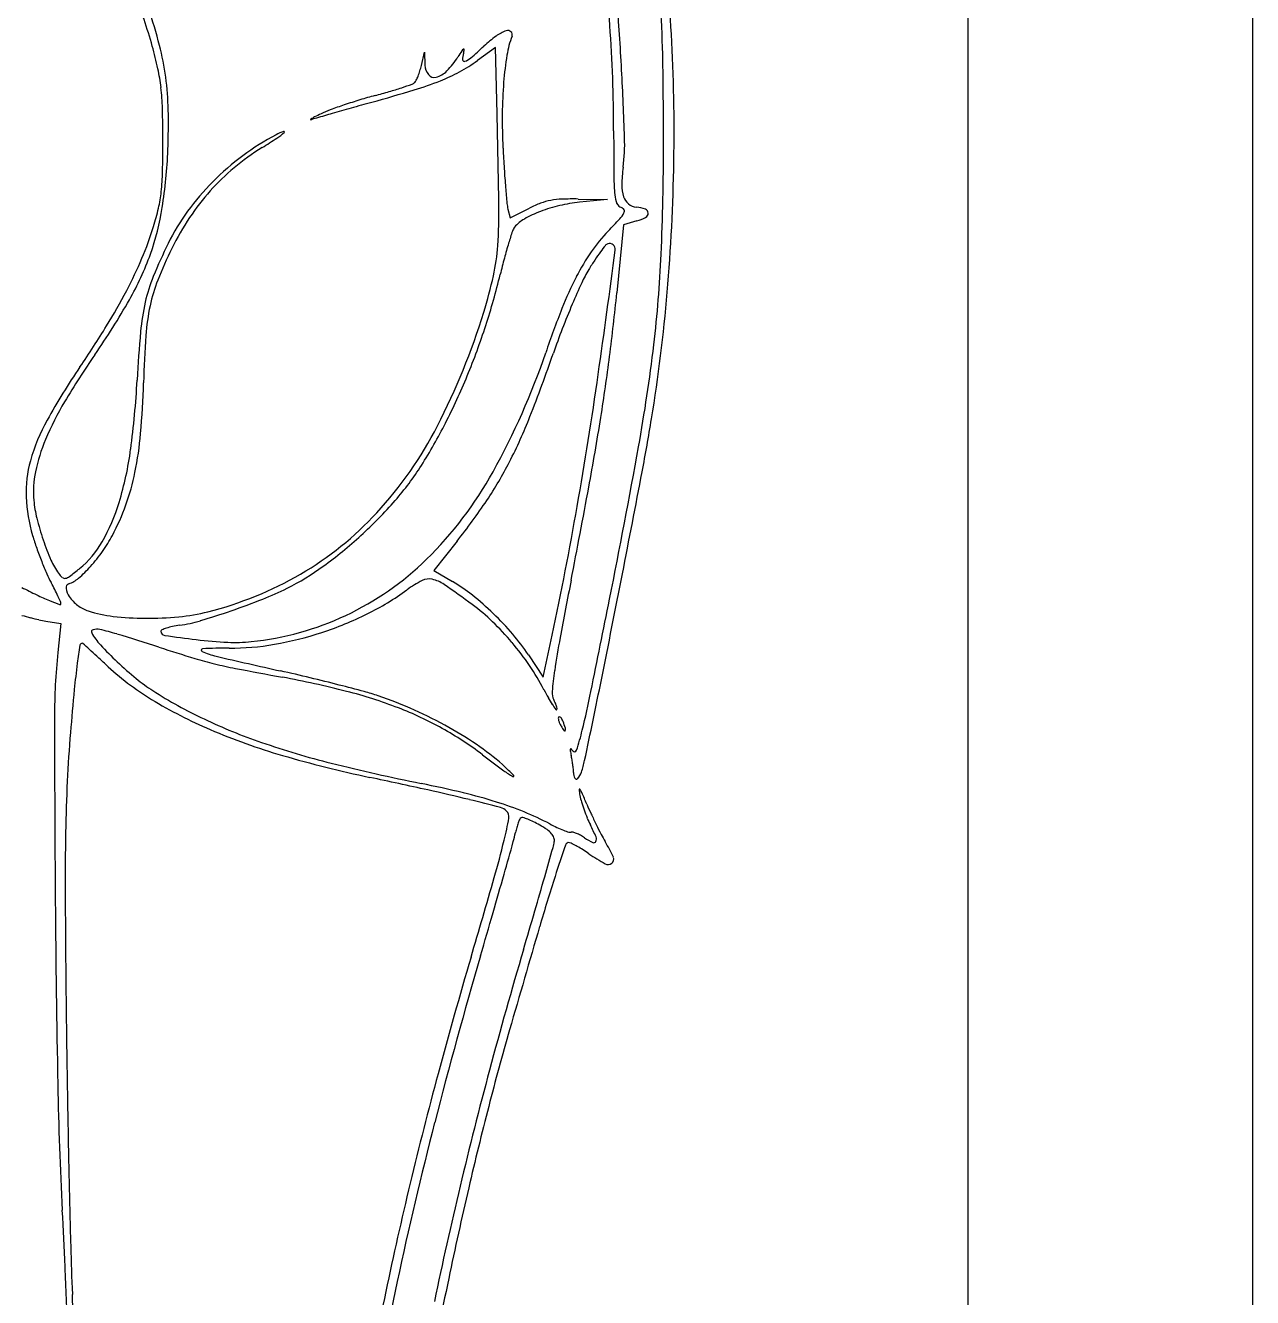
# Model space of a CAD drawing. Header units: millimetres. Extents: x 56222 to 3066687, y -650199 to -121287.
# Drawn here: x 140403.027 to 140407.336, y -185759.836 to -185755.371 of the extents above; entities that cross this region are included whole.
import ezdxf

# ---------------------------------------------------------------- set-up
doc = ezdxf.new("R2010")
doc.units = ezdxf.units.MM
doc.header["$MEASUREMENT"] = 0
doc.layers.add('$TD_AUDIT_GENERATED_(A0BDF17)', color=32, linetype='Continuous', lineweight=30)
doc.layers.add('FURNITURE', color=32, linetype='Continuous', lineweight=9)

msp = doc.modelspace()

# ---------------------------------------------------------------- linework, layer by layer
at = {"layer": '$TD_AUDIT_GENERATED_(A0BDF17)', "linetype": 'Continuous', "lineweight": 25, "ltscale": 2}
for p, q in [((140404.4171, -185755.5114), (140404.4282, -185755.4643)), ((140404.4282, -185755.4643), (140404.4297, -185755.5101)), ((140404.6773, -185755.4484), (140404.614, -185755.4938)), ((140404.683, -185755.6814), (140404.6773, -185755.4484)), ((140404.7211, -185756.0153), (140404.7292, -185756.0457)), ((140404.7292, -185756.0457), (140404.7967, -185756.0117)), ((140404.9677, -185755.9799), (140405.0712, -185755.9819)), ((140405.0712, -185755.9819), (140404.9727, -185755.9914)), ((140405.1736, -185756.057), (140405.1274, -185756.0703)), ((140405.1274, -185756.0703), (140405.1034, -185756.3089)), ((140404.5423, -185757.1811), (140404.4605, -185757.2841)), ((140404.4605, -185757.2841), (140404.5267, -185757.3229)), ((140403.0983, -185757.4614), (140403.1511, -185757.4702)), ((140403.1511, -185757.4702), (140403.1405, -185757.5716)), ((140404.8448, -185757.6583), (140404.8763, -185757.5109)), ((140404.7927, -185757.5797), (140404.8448, -185757.6583))]:
    msp.add_line(p, q, dxfattribs=at)
for centre, radius, start, end in [((140400.3916, -185755.7053), 4.6993, 4.0851, 8.4858), ((140400.8611, -185755.6466), 4.4406, 3.1707, 8.4632), ((140401.8675, -185755.8901), 1.6657, 15.5616, 22.3022), ((140394.7605, -185756.0679), 10.3738, 2.99355, 4.36084), ((140401.6332, -185755.9204), 1.925, 14.4356, 18.4521), ((140401.8152, -185755.551), 3.4503, 0.9253, 4.1186), ((140404.7612, -185755.5193), 0.138, 109.5325, 126.2088), ((140404.7206, -185755.4048), 0.0165, 47.7625, 109.5324), ((140399.8846, -185755.7415), 5.2076, 0.0105, 4.085), ((140404.9713, -185755.8062), 0.4937, 126.2089, 132.6688), ((140405.0492, -185755.5286), 0.3361, 159.0064, 170.7838), ((140404.7221, -185755.4031), 0.0143, 339.0064, 47.7625), ((140399.0345, -185755.7478), 6.2701, 359.08411, 3.1707), ((140402.0393, -185755.8422), 1.4872, 12.4026, 15.5617), ((140402.5499, -185755.6844), 0.9783, 7.7707, 14.4355), ((140404.2847, -185755.3154), 0.309, 315.9358, 327.5758), ((140405.3988, -185756.0231), 1.011, 146.1527, 147.5757), ((140404.5779, -185755.4726), 0.0225, 124.17, 146.1527), ((140404.6399, -185755.4894), 0.078, 164.0089, 181.1254), ((140404.4661, -185755.4396), 0.1028, 344.0089, 351.117), ((140404.5661, -185755.4552), 0.00153, 351.1171, 124.1699), ((140403.2927, -185753.9852), 1.983, 310.8721, 312.6689), ((140405.8889, -185755.6649), 1.1868, 170.7839, 175.3885), ((140402.8684, -185755.6599), 0.6384, 6.459, 12.4027), ((140404.135, -185755.4447), 0.2899, 342.8285, 346.6981), ((140404.485, -185755.5083), 0.0553, 181.804, 219.1594), ((140404.2662, -185755.0091), 0.5966, 298.5417, 305.6615), ((140404.5679, -185755.4908), 0.006, 181.1255, 288.919), ((140404.5497, -185755.4377), 0.0621, 288.919, 310.8722), ((140391.6934, -185756.2283), 13.4452, 1.97502, 2.9935), ((140387.8051, -185755.7773), 17.4622, 359.96531, 0.92536), ((140402.5144, -185755.6892), 1.0142, 1.2467, 7.7707), ((140404.3755, -185755.5521), 0.026, 289.5616, 315), ((140404.041, -185754.4437), 1.2053, 286.9244, 291.55), ((140404.3743, -185755.5509), 0.0277, 315, 334.3501), ((140404.2013, -185755.4679), 0.2196, 334.3501, 338.5566), ((140404.1692, -185755.4552), 0.2541, 338.5566, 342.8285), ((140404.4624, -185755.5267), 0.0262, 219.1594, 284.0723), ((140404.4494, -185755.4748), 0.0797, 284.0722, 315.9358), ((140404.2592, -185754.9962), 0.6112, 291.55, 298.5418), ((140406.2263, -185755.6921), 1.5252, 175.3885, 179.5821), ((140402.6408, -185755.6857), 0.8674, 1.5645, 6.4591), ((140402.2764, -185748.6447), 7.2668, 285.69917, 286.92437), ((140403.7035, -185753.5575), 2.1316, 284.9822, 286.3674), ((140403.9264, -185754.3165), 1.3406, 286.3674, 288.328), ((140403.7881, -185753.899), 1.7803, 288.3281, 289.5615), ((140404.6934, -185757.2689), 1.7093, 108.666, 110.4087), ((140404.7577, -185757.4594), 1.9103, 106.935, 108.666), ((140411.995, -185783.2214), 28.6497, 105.69922, 105.85025), ((140404.6751, -185757.1879), 1.6266, 104.9823, 106.9351), ((140399.2479, -185755.7784), 4.2615, 0.0609, 1.5645), ((140401.3299, -185755.715), 2.1989, 357.5891, 1.2468), ((140404.0293, -185755.7003), 0.00115, 121.0367, 213.8877), ((140404.0297, -185755.7), 0.0016, 213.8875, 288.3401), ((140404.1351, -185755.8761), 0.2063, 116.7486, 121.0363), ((140404.196, -185756.2018), 0.527, 106.1921, 108.3399), ((140404.6345, -185756.8669), 1.3158, 115.6582, 116.7486), ((140410.6447, -185778.4097), 23.6522, 106.05299, 106.19211), ((140404.2323, -185756.0297), 0.387, 110.4087, 115.6582), ((140409.451, -185774.2612), 19.3355, 105.85024, 106.05307), ((140371.5104, -185756.488), 33.1823, 0.84238, 1.39287), ((140406.7808, -185755.6961), 2.0798, 179.5821, 182.9057), ((140404.0148, -185755.9585), 0.2308, 110.7131, 117.8159), ((140403.795, -185755.5922), 0.2082, 303.4978, 312.3758), ((140403.9339, -185755.7445), 0.00204, 312.3758, 110.713), ((140426.3166, -185755.7366), 21.2243, 180.01053, 180.4485), ((140398.8924, -185755.7787), 4.6171, 358.6946, 0.0609), ((140404.3315, -185756.5588), 0.9095, 117.8159, 126.5472), ((140402.5972, -185753.7824), 2.3785, 302.0087, 303.4979), ((140404.5038, -185755.7865), 0.6272, 352.5324, 1.9749), ((140396.1877, -185755.7824), 9.0797, 357.52837, 359.96541), ((140401.6998, -185755.7306), 1.8288, 351.2344, 357.5892), ((140404.3396, -185756.5697), 0.923, 126.5472, 135.1827), ((140404.3404, -185756.5712), 0.9103, 122.0087, 129.6446), ((140410.2323, -185755.5209), 5.5356, 182.9057, 183.6565), ((140404.2595, -185756.4736), 0.7836, 129.6446, 138.1887), ((140408.5284, -185755.6298), 3.8283, 183.6565, 184.6463), ((140405.6955, -185755.9427), 0.5748, 172.5324, 178.7716), ((140398.7084, -185755.7426), 6.5962, 355.09052, 359.08409), ((140402.6802, -185755.8651), 0.8283, 353.8204, 358.6946), ((140404.3178, -185756.5481), 0.8924, 135.1826, 143.9645), ((140405.7696, -185755.8975), 0.6767, 180.4485, 185.7342), ((140402.9981, -185755.8995), 0.5085, 347.2076, 353.8204), ((140404.2752, -185756.4876), 0.8046, 138.1888, 146.6118), ((140409.0908, -185755.5841), 4.3926, 184.6463, 185.3685), ((140405.2092, -185755.9538), 0.1135, 185.7342, 201.973), ((140405.2443, -185755.9331), 0.1235, 178.7716, 198.3017), ((140405.1784, -185755.9549), 0.054, 198.3016, 230.8085), ((140402.6241, -185755.8731), 0.8935, 340.3757, 351.2345), ((140402.6782, -185755.8268), 0.8366, 342.6529, 347.2075), ((140402.9396, -185756.0259), 1.7497, 356.1565, 0.8424), ((140404.8409, -185755.9835), 0.1239, 185.3685, 194.852), ((140404.9731, -185756.3629), 0.393, 110.4261, 116.6691), ((140405.0218, -185756.5109), 0.5217, 103.1869, 110.9516), ((140404.9103, -185756.1943), 0.2131, 100.5548, 110.426), ((140404.9219, -185756.2566), 0.2765, 92.1386, 100.5548), ((140405.0234, -185756.518), 0.529, 95.5027, 103.1868), ((140404.9482, -185756.9598), 0.9801, 88.8577, 92.1386), ((140405.125, -185755.9877), 0.0227, 201.973, 255.3451), ((140405.1155, -185756.0242), 0.0149, 27.014, 75.3451), ((140405.1179, -185756.0229), 0.0122, 330.9785, 27.0139), ((140405.1785, -185755.9548), 0.0541, 230.8084, 263.2475), ((140405.1554, -185756.1499), 0.1423, 70.2059, 83.2475), ((140405.1986, -185756.0299), 0.0148, 1.7727, 70.2059), ((140404.2192, -185756.4763), 0.7705, 143.9645, 153.7694), ((140404.4554, -185756.6064), 1.0204, 146.6118, 153.6604), ((140404.8373, -185756.1547), 0.1199, 119.2323, 140.704), ((140404.9894, -185756.4265), 0.4313, 110.9516, 119.2323), ((140403.3566, -185754.4369), 2.3849, 316.045, 317.4622), ((140405.0352, -185755.9771), 0.1068, 317.4622, 330.9786), ((140405.1298, -185755.9042), 0.159, 285.9817, 298.0697), ((140405.1969, -185756.0299), 0.0165, 298.0698, 1.7727), ((140402.3088, -185755.7115), 1.2236, 337.0852, 342.6528), ((140406.4757, -185756.6703), 1.8322, 161.6167, 163.0225), ((140404.7779, -185756.1061), 0.0431, 140.704, 161.6167), ((140405.4995, -185756.503), 0.5918, 136.045, 145.2345), ((140405.1856, -185756.9525), 1.8478, 153.7694, 157.7215), ((140403.9793, -185756.0958), 0.7077, 347.471, 356.1565), ((140406.2117, -185756.5897), 1.5561, 163.0225, 165.0085), ((140405.6789, -185756.6319), 0.7861, 141.499, 143.6118), ((140405.0768, -185756.1529), 0.0168, 107.9364, 141.4989), ((140405.0779, -185756.1563), 0.0203, 352.4622, 107.9365), ((140402.0417, -185755.5985), 1.5136, 332.3383, 337.0852), ((140402.5251, -185755.8378), 0.9986, 330.2247, 340.3757), ((140404.8804, -185756.8168), 1.4947, 153.6604, 158.3073), ((140406.9737, -185756.7938), 2.345, 165.0085, 166.4691), ((140405.6439, -185756.6033), 0.7676, 145.2345, 152.7953), ((140405.9153, -185756.781), 1.0654, 146.5858, 148.7014), ((140405.5904, -185756.5666), 0.6762, 143.6119, 146.5858), ((140360.0794, -185750.202), 45.411, 351.90631, 352.46231), ((140401.0032, -185755.9903), 4.2597, 353.2363, 357.5284), ((140405.4019, -185756.4688), 0.4646, 148.7013, 155.2196), ((140404.0055, -185756.469), 0.5725, 157.7216, 167.1837), ((140404.0039, -185756.4682), 0.5514, 158.3073, 168.0884), ((140403.0744, -185755.8947), 1.6347, 342.8251, 347.4709), ((140402.4078, -185755.695), 2.3512, 341.9417, 346.4691), ((140406.0372, -185756.8054), 1.2098, 152.7952, 158.6388), ((140407.2907, -185757.3408), 2.5449, 155.2196, 157.07), ((140401.6031, -185755.3687), 2.0088, 328.2682, 332.3383), ((140396.7451, -185755.4674), 8.4006, 352.71375, 354.25086), ((140399.3609, -185755.7987), 5.9413, 350.77116, 355.09052), ((140401.0443, -185754.9906), 2.7046, 325.3991, 330.2247), ((140404.1999, -185756.5132), 0.7718, 167.1837, 174.9633), ((140404.2088, -185756.5114), 0.7608, 168.0884, 176.0355), ((140408.413, -185757.7346), 3.7609, 158.6388, 161.148), ((140407.5894, -185757.4672), 2.8693, 157.0699, 158.9276), ((140402.2794, -185755.6489), 2.4668, 332.8033, 342.8251), ((140399.7373, -185754.2149), 4.2025, 325.9249, 328.2682), ((140408.3747, -185756.8812), 4.9628, 174.9633, 176.9303), ((140407.8174, -185756.7615), 4.378, 176.0355, 178.2125), ((140402.2964, -185755.6586), 2.4685, 337.5765, 341.9417), ((140407.4272, -185757.4047), 2.6955, 158.9276, 160.8744), ((140399.3122, -185755.7897), 5.9625, 349.76342, 353.23642), ((140405.7974, -185758.2696), 3.0698, 145.3991, 149.0627), ((140402.3972, -185755.6806), 2.596, 331.0455, 341.148), ((140399.425, -185754.6297), 5.7742, 338.52734, 340.87432), ((140398.0771, -185755.6377), 7.0578, 350.96212, 352.71373), ((140405.3701, -185758.025), 2.598, 145.9249, 150.7705), ((140391.1269, -185754.6172), 14.0512, 349.99244, 351.9063), ((140400.3437, -185756.4505), 3.0797, 352.3865, 356.9304), ((140400.159, -185756.5225), 3.2841, 355.0978, 358.2125), ((140402.4086, -185755.7049), 2.3471, 333.1066, 337.5765), ((140404.0619, -185757.2294), 1.0464, 149.0627, 157.2376), ((140403.6725, -185757.0751), 0.6526, 150.7705, 164.3017), ((140403.243, -185756.1441), 1.3834, 317.3505, 332.8033), ((140402.91, -185755.9593), 1.7848, 327.6179, 333.1065), ((140403.1558, -185756.0972), 1.7652, 332.8525, 338.5273), ((140395.2468, -185755.1875), 9.9236, 349.52777, 350.96221), ((140398.5369, -185755.6648), 6.7761, 349.17497, 350.77121), ((140402.2463, -185756.7015), 1.1891, 348.4508, 355.0978), ((140403.6727, -185757.0661), 0.6243, 157.2376, 168.0843), ((140402.2405, -185756.704), 1.166, 343.0043, 352.3866), ((140376.479, -185751.6664), 29.165, 348.69316, 349.76344), ((140403.4405, -185757.0099), 0.4116, 164.3018, 182.213), ((140403.5248, -185756.2864), 1.3505, 326.1837, 332.8525), ((140403.3912, -185757.0067), 0.3367, 168.0843, 185.3052), ((140402.5952, -185756.7728), 0.833, 340.3025, 348.4509), ((140403.5792, -185756.3836), 0.9924, 318.7442, 327.6179), ((140403.4991, -185756.2902), 1.3367, 314.4441, 331.0454), ((140326.9562, -185741.9777), 79.6536, 348.912577, 349.174992), ((140374.3382, -185751.3228), 31.1863, 348.91678, 349.52778), ((140403.5734, -185757.0047), 0.5446, 182.213, 196.732), ((140403.4683, -185756.9996), 0.4141, 185.3052, 194.1065), ((140403.1488, -185756.0061), 1.565, 312.4362, 318.7442), ((140402.8346, -185755.8241), 2.1812, 321.5271, 326.1837), ((140402.6858, -185756.8401), 0.7004, 330.6729, 343.0043), ((140402.6216, -185756.7822), 0.805, 331.9426, 340.3025), ((140403.4135, -185756.3012), 1.1516, 300.1973, 317.3505), ((140392.1552, -185754.7986), 13.007, 347.96436, 349.99235), ((140404.0192, -185756.8611), 0.9821, 194.1065, 198.7228), ((140404.0012, -185756.8761), 0.9913, 196.732, 199.4147), ((140404.0051, -185756.8659), 0.9672, 198.7228, 203.2525), ((140402.867, -185756.913), 0.5269, 324.7685, 331.9426), ((140403.1646, -185756.0234), 1.5416, 306.0926, 312.4362), ((140404.3454, -185756.7548), 1.3563, 199.4147, 201.5355), ((140403.0114, -185757.023), 0.327, 308.8771, 330.6729), ((140402.8297, -185756.8867), 0.5726, 318.0283, 324.7685), ((140404.2409, -185756.796), 1.2439, 201.5355, 203.6843), ((140403.3332, -185757.1546), 0.2359, 203.2524, 216.175), ((140403.7126, -185756.508), 1.0317, 295.1879, 314.444), ((140403.4458, -185757.1448), 0.3757, 203.6843, 208.9257), ((140403.2171, -185757.2395), 0.0921, 216.175, 228.6168), ((140403.1646, -185757.2991), 0.0126, 228.6168, 282.4409), ((140403.1592, -185757.275), 0.0373, 282.4409, 307.0851), ((140403.148, -185757.2366), 0.099, 288.4349, 311.1107), ((140402.3288, -185756.1765), 1.4144, 307.0851, 308.8771), ((140402.8901, -185756.941), 0.4913, 311.1107, 318.0283), ((140403.3625, -185756.2135), 1.253, 284.0963, 300.1974), ((140403.5478, -185756.549), 0.891, 296.5294, 306.0927), ((140336.3293, -185743.8144), 70.1023, 348.602442, 348.912526), ((140403.9745, -185755.4754), 2.1005, 242.7824, 244.3848), ((140402.3768, -185757.7356), 0.8456, 27.0443, 28.9257), ((140402.6129, -185757.615), 0.5806, 24.5505, 27.0444), ((140403.1841, -185757.3449), 0.0151, 108.435, 188.2074), ((140403.2337, -185757.3378), 0.0652, 188.2074, 215.5016), ((140403.4652, -185756.3836), 1.0759, 291.5386, 296.5294), ((140403.7939, -185756.5625), 0.9753, 296.3562, 305.957), ((140404.6025, -185757.6771), 0.4017, 117.0579, 125.9569), ((140404.4437, -185757.3662), 0.0526, 77.2635, 117.0578), ((140404.4289, -185757.4314), 0.1195, 55.3593, 77.2634), ((140402.1939, -185760.6664), 4.0514, 53.6393, 55.3593), ((140404.2341, -185757.8228), 0.5792, 51.3222, 59.6612), ((140428.7615, -185761.9837), 24.2713, 168.91674, 169.40192), ((140403.492, -185756.4819), 0.9844, 244.3848, 247.2093), ((140403.6664, -185756.0668), 1.4346, 247.2094, 248.7595), ((140402.5732, -185757.6332), 0.6243, 22.6238, 24.5505), ((140403.1478, -185757.401), 0.00316, 248.7594, 359.9999), ((140403.1303, -185757.401), 0.0207, 0, 22.6239), ((140403.2968, -185757.2928), 0.1427, 215.5017, 232.7882), ((140402.8738, -185754.8852), 2.6868, 289.019, 291.5386), ((140403.9354, -185758.1959), 1.0572, 46.0072, 51.3222), ((140319.9332, -185740.3603), 86.8301, 348.474949, 348.693131), ((140403.3067, -185756.4161), 1.0663, 254.1024, 255.7644), ((140403.2872, -185757.3055), 0.1268, 232.7882, 251.6804), ((140403.383, -185757.0159), 0.4319, 251.6805, 263.5926), ((140403.4555, -185756.3708), 1.081, 263.5926, 269.5956), ((140403.4559, -185756.3144), 1.1374, 269.5956, 275.5225), ((140403.4985, -185756.7549), 0.6948, 275.5225, 284.0964), ((140402.8708, -185754.8766), 2.6959, 286.601, 289.0191), ((140403.7151, -185756.5132), 1.0259, 275.8498, 295.1878), ((140403.6929, -185756.3586), 1.2028, 288.1524, 296.3562), ((140404.1741, -185757.9767), 0.7114, 46.1458, 53.6393), ((140403.9135, -185758.2186), 1.0888, 40.7484, 46.0072), ((140403.3009, -185756.4389), 1.0427, 255.7644, 257.4335), ((140403.1744, -185757.0064), 0.4614, 257.4336, 260.504), ((140403.2772, -185757.5398), 0.0496, 78.0135, 105.3645), ((140403.585, -185757.6875), 0.2107, 107.4237, 112.0789), ((140403.5909, -185757.7063), 0.2304, 101.9752, 107.4237), ((140403.6313, -185757.8965), 0.4248, 98.5285, 101.9752), ((140403.4897, -185756.9523), 0.53, 278.5285, 286.6011), ((140404.0089, -185758.1486), 0.9498, 40.1125, 46.1459), ((140403.2661, -185757.4994), 0.00776, 105.3645, 209.2325), ((140403.4463, -185757.3986), 0.2142, 209.2326, 223.1183), ((140403.1449, -185758.163), 0.6868, 72.8023, 78.0135), ((140397.8856, -185775.1554), 18.4744, 72.32215, 72.80229), ((140403.5077, -185757.497), 0.00507, 112.0789, 179.9999), ((140403.5178, -185757.497), 0.0152, 180, 261.7736), ((140404.087, -185753.5598), 3.9932, 261.7736, 263.3799), ((140403.8305, -185755.7702), 1.7681, 263.3799, 266.9934), ((140403.7656, -185757.0059), 0.5306, 266.9934, 275.8497), ((140403.6968, -185756.3706), 1.1902, 279.9083, 288.1523), ((140404.1933, -185757.9775), 0.7194, 33.5748, 40.7484), ((140407.7165, -185758.046), 2.861, 169.402, 171.7428), ((140405.3011, -185757.7973), 2.1724, 174.0352, 180.0462), ((140405.497, -185757.9156), 2.3086, 170.8035, 172.3823), ((140403.2267, -185757.548), 0.0087, 90, 170.8034), ((140403.2267, -185757.5417), 0.00244, 47.6844, 90), ((140386.1463, -185776.3026), 25.3739, 47.61386, 47.68445), ((140400.6567, -185760.4039), 3.849, 47.0899, 47.6139), ((140404.2848, -185756.6134), 1.363, 223.1183, 226.6564), ((140407.2224, -185745.8602), 12.2727, 252.32211, 252.93907), ((140403.6493, -185757.564), 0.00503, 92.7836, 246.1856), ((140403.7583, -185757.3171), 0.2749, 246.1856, 257.0092), ((140403.7391, -185759.4098), 1.8531, 89.9152, 92.7835), ((140403.7432, -185756.6359), 0.9209, 269.9152, 279.9082), ((140403.9835, -185758.17), 0.9831, 34.1744, 40.1126), ((140405.5816, -185757.9269), 2.3939, 172.3822, 174.6048), ((140398.2506, -185762.9923), 7.383, 46.76813, 47.0899), ((140403.9791, -185756.8988), 0.9804, 226.7681, 238.6879), ((140404.2743, -185756.6245), 1.3477, 226.6564, 230.4286), ((140403.9723, -185756.4504), 1.195, 252.9391, 256.3495), ((140404.052, -185756.1222), 1.5327, 256.3496, 259.1922), ((140414.2653, -185711.773), 47.0153, 257.00925, 257.29161), ((140404.0842, -185758.1017), 0.8614, 27.6177, 34.1744), ((140403.7948, -185757.2047), 0.595, 230.4287, 237.3795), ((140408.999, -185730.2085), 27.9145, 259.19223, 259.53578), ((140402.1981, -185765.2828), 7.8383, 76.50849, 77.2916), ((140403.3078, -185761.0226), 3.4208, 75.6673, 79.5357), ((140402.3304, -185764.7312), 7.2711, 75.67996, 76.50845), ((140406.3358, -185757.8456), 1.4659, 171.7428, 174.662), ((140381.4613, -185752.9126), 24.0624, 347.91393, 348.6024), ((140418.8222, -185759.1774), 15.6935, 174.60482, 175.15898), ((140404.3375, -185756.3568), 1.6017, 237.3795, 244.7342), ((140402.5062, -185764.0424), 6.5602, 74.88877, 75.67991), ((140403.7586, -185759.2586), 1.6001, 68.8392, 75.6673), ((140404.011, -185758.4697), 0.7879, 71.1225, 74.8888), ((140405.7359, -185757.2375), 1.0027, 207.6177, 209.4702), ((140404.9263, -185757.7139), 0.0503, 174.662, 208.155), ((140401.3495, -185756.9617), 3.7384, 346.3362, 348.4749), ((140404.3165, -185756.3443), 1.6295, 238.6879, 246.8349), ((140403.7781, -185759.1507), 1.5076, 65.9377, 71.1226), ((140405.2827, -185757.4936), 0.4822, 209.4701, 212.6735), ((140405.442, -185757.3914), 0.6714, 212.6735, 214.514), ((140404.7458, -185757.8105), 0.1544, 23.3914, 28.155), ((140404.8025, -185757.786), 0.0927, 16.4116, 23.3915), ((140492.3493, -185757.7271), 89.2206, 180.046238, 180.459913), ((140403.889, -185758.9216), 1.2389, 60.9627, 68.8392), ((140403.7931, -185759.1172), 1.471, 60.6562, 65.9377), ((140404.8906, -185757.7706), 0.00226, 214.514, 315), ((140404.8224, -185757.7801), 0.0719, 9.3754, 16.4116), ((140404.8891, -185757.7691), 0.00435, 315, 9.3754), ((140404.9032, -185757.8017), 0.00541, 135, 184.0934), ((140404.9422, -185757.7989), 0.0446, 184.0933, 194.502), ((140404.9014, -185757.8), 0.00298, 68.3542, 135), ((140404.8984, -185757.8076), 0.0112, 43.3407, 68.3541), ((140404.8858, -185757.8195), 0.0285, 28.6313, 43.3409), ((140404.5166, -185755.9774), 2.0213, 244.7342, 250.9117), ((140404.553, -185755.7915), 2.2308, 246.8349, 253.7532), ((140403.9095, -185758.8846), 1.1965, 52.878, 60.9627), ((140403.8621, -185758.9945), 1.3302, 55.1233, 60.6563), ((140404.9617, -185757.7939), 0.0647, 194.502, 203.656), ((140404.9956, -185757.779), 0.1017, 203.656, 210.1784), ((140405.0928, -185757.7225), 0.2141, 210.1784, 215.4015), ((140404.8506, -185757.8387), 0.0686, 20.9936, 28.6313), ((140404.4741, -185757.9832), 0.4719, 17.9974, 20.9936), ((140404.9203, -185757.8451), 0.00245, 215.4016, 336.312), ((140404.9113, -185757.8412), 0.0122, 336.312, 17.9975), ((140404.0563, -185757.6198), 0.9528, 341.9559, 346.3362), ((140407.8119, -185758.2449), 4.6438, 175.159, 177.2716), ((140404.8031, -185755.1495), 2.8973, 250.9116, 255.9707), ((140405.1146, -185753.8645), 4.2379, 253.7532, 258.0329), ((140404.1315, -185758.608), 0.859, 47.4452, 55.1234), ((140409.2922, -185751.7732), 7.7223, 232.87802, 233.5745), ((140404.9518, -185757.9147), 0.0123, 161.6101, 190.6308), ((140405.3483, -185757.8403), 0.4156, 190.6308, 192.9113), ((140404.9417, -185757.9114), 0.00159, 45.2321, 161.6101), ((140404.9067, -185757.9467), 0.0514, 35.3542, 45.2321), ((140404.6384, -185758.003), 0.3126, 10.0557, 12.9112), ((140404.9549, -185757.9125), 0.00774, 215.3543, 341.9558), ((140405.8669, -185750.8922), 7.2855, 255.9707, 258.51155), ((140404.3583, -185758.3609), 0.5236, 42.9855, 47.4453), ((140404.5091, -185758.026), 0.444, 7.8605, 10.0558), ((140404.5425, -185758.0214), 0.4103, 5.6363, 7.8605), ((140404.8198, -185757.994), 0.1316, 0.447, 5.6364), ((140404.6002, -185757.8672), 0.399, 341.7446, 347.9139), ((140408.823, -185758.293), 5.6559, 177.2715, 179.0937), ((140399.3457, -185781.0815), 23.5837, 77.52526, 78.0329), ((140404.8787, -185757.7539), 0.2894, 233.5744, 241.0903), ((140404.7398, -185758.0054), 0.00215, 241.0902, 42.9854), ((140404.9996, -185757.9926), 0.0482, 180.447, 205.5164), ((140404.9614, -185758.0108), 0.00591, 205.5162, 317.3267), ((140404.9202, -185757.9728), 0.062, 317.3267, 341.7445), ((140403.5393, -185762.3446), 4.4011, 76.5304, 78.5117), ((140403.0594, -185764.295), 6.3914, 76.18423, 77.52517), ((140404.1558, -185759.7704), 1.754, 72.5921, 76.5304), ((140404.9723, -185758.053), 0.0016, 38.5617, 186.1618), ((140405.2274, -185758.0254), 0.2582, 186.162, 190.8122), ((140404.9322, -185758.0849), 0.0528, 23.7132, 38.5618), ((140401.8804, -185759.4254), 3.386, 22.9598, 23.7131), ((140402.5966, -185766.1772), 8.3296, 75.40844, 76.18422), ((140404.3079, -185759.2855), 1.2458, 67.8264, 72.592), ((140404.6832, -185758.1618), 0.0471, 45, 75.4084), ((140405.2003, -185758.0306), 0.2306, 190.8121, 196.6296), ((140405.5226, -185757.9343), 0.567, 196.6296, 199.6003), ((140406.1343, -185757.6232), 1.2338, 202.9598, 204.7025), ((140403.4513, -185757.9249), 1.2933, 346.2975, 349.8218), ((140404.6965, -185758.1484), 0.0282, 349.8218, 45), ((140404.9142, -185758.2293), 0.1679, 154.6227, 159.3711), ((140404.7732, -185758.1624), 0.0119, 121.7175, 154.6225), ((140404.7713, -185758.1594), 0.0083, 73.2698, 121.7175), ((140404.706, -185758.3768), 0.2354, 68.9612, 73.2698), ((140404.3809, -185759.1062), 1.0522, 62.4171, 67.8264), ((140404.7006, -185758.3908), 0.2504, 63.915, 68.9613), ((140405.546, -185757.926), 0.5918, 199.6003, 202.5442), ((140405.3281, -185758.0165), 0.3559, 202.5443, 206.8535), ((140406.6174, -185757.401), 1.7656, 204.7025, 206.0347), ((140414.3616, -185758.3807), 11.1953, 179.09366, 180.30534), ((140404.2986, -185758.1119), 0.4582, 344.3204, 348.3909), ((140405.009, -185758.2579), 0.267, 164.4373, 168.391), ((140404.9366, -185758.2377), 0.1918, 159.3712, 164.4374), ((140404.6315, -185758.5321), 0.4076, 60.4123, 63.9151), ((140404.6733, -185758.4584), 0.3229, 55.0539, 60.4124), ((140404.8078, -185758.2659), 0.0881, 40.9649, 55.054), ((140405.1486, -185757.6367), 0.6057, 242.4172, 245.0311), ((140405.0606, -185757.8258), 0.3971, 245.0311, 248.6175), ((140405.0667, -185757.8101), 0.414, 248.6176, 251.4437), ((140404.9392, -185758.19), 0.0132, 251.4437, 285.5409), ((140404.946, -185758.2147), 0.0124, 73.5027, 105.541), ((140404.9147, -185758.3205), 0.1228, 67.5641, 73.5028), ((140404.3177, -185758.528), 0.7767, 23.4305, 26.8535), ((140406.5004, -185757.4582), 1.6353, 206.0348, 207.3824), ((140401.5899, -185757.471), 3.2092, 343.8756, 346.2975), ((140364.4048, -185746.9136), 41.894, 344.1581, 344.32036), ((140404.8409, -185758.2372), 0.0443, 19.9115, 40.9649), ((140404.7068, -185758.2074), 0.1794, 344.1618, 350.691), ((140404.8556, -185758.2318), 0.0286, 350.6911, 19.9116), ((140410.5622, -185760.1791), 5.9608, 161.0943, 162.20926), ((140404.9348, -185758.2518), 0.0125, 76.5831, 161.0943), ((140404.9282, -185758.2795), 0.041, 62.507, 76.5831), ((140404.709, -185758.7008), 0.5159, 60.3014, 62.507), ((140404.9049, -185758.3441), 0.1483, 61.6035, 67.5641), ((140404.8823, -185758.386), 0.1959, 56.7662, 61.6035), ((140405.1401, -185757.9925), 0.2745, 236.7662, 243.9166), ((140405.0229, -185758.232), 0.00793, 243.9166, 335.0117), ((140405.0123, -185758.227), 0.0196, 335.0117, 23.4305), ((140405.5113, -185757.9705), 0.5214, 207.3824, 210.5413), ((140404.5442, -185758.541), 0.6014, 24.567, 30.5412), ((140357.0772, -185744.6952), 49.6886, 344.03861, 344.16169), ((140404.6888, -185758.7361), 0.5566, 57.8769, 60.3014), ((140404.6203, -185758.8453), 0.6855, 55.8031, 57.877), ((140405.4282, -185757.6564), 0.7519, 235.8032, 240.9045), ((140405.0756, -185758.2981), 0.0171, 307.1411, 24.567), ((140405.073, -185758.2947), 0.0215, 240.9045, 307.1411), ((140353.407, -185743.5415), 53.3653, 343.56367, 343.87559), ((140377.6075, -185750.66), 28.17, 343.87231, 344.15811), ((140381.9812, -185751.8181), 23.786, 343.73853, 344.03853), ((140411.7673, -185760.5658), 7.2263, 162.20921, 163.67023), ((140460.9151, -185757.9794), 57.7854, 180.459904, 181.100011), ((140466.8767, -185758.1008), 63.7112, 180.305337, 180.639944), ((140361.6993, -185746.06), 44.7299, 343.67017, 343.87231), ((140365.7695, -185747.0893), 40.6733, 343.53772, 343.73848), ((140504.5605, -185787.7528), 103.9203, 163.670234, 163.878561), ((140422.0576, -185763.7441), 18.1656, 163.67022, 165.5866), ((140422.3446, -185763.8785), 18.5096, 163.56361, 164.88048), ((140421.5636, -185763.5763), 17.5058, 163.53772, 164.97353), ((140455.5446, -185758.2274), 52.3783, 180.6399, 180.95457), ((140414.0331, -185761.5866), 9.6871, 163.87866, 165.526), ((140417.9987, -185762.7043), 14.0078, 164.88045, 166.50327), ((140418.9816, -185762.8832), 14.8323, 164.97354, 166.59934), ((140416.3371, -185758.8354), 13.1992, 181.09991, 183.01583), ((140460.5534, -185758.144), 57.3878, 180.954553, 181.248365), ((140416.3768, -185762.1916), 12.1077, 165.5261, 166.91975), ((140418.3867, -185762.8007), 14.3755, 165.58657, 167.87054), ((140454.3745, -185758.2786), 51.2074, 181.24839, 181.54083), ((140417.4895, -185762.5821), 13.4841, 166.50323, 168.15951), ((140418.5183, -185762.7728), 14.3561, 166.5994, 168.25292), ((140419.1543, -185762.837), 14.9592, 166.91978, 168.16653), ((140375.5927, -185760.982), 27.6017, 2.60372, 3.01579), ((140412.8859, -185759.3946), 9.7038, 181.54085, 182.54352), ((140358.3724, -185761.7651), 44.8398, 2.31721, 2.60369), ((140417.5807, -185762.6275), 13.5511, 167.87049, 170.22595), ((140429.643, -185765.0346), 25.6756, 168.16647, 168.9984), ((140373.2555, -185761.1551), 29.9657, 1.933, 2.54354), ((140419.5809, -185763.0205), 15.621, 168.15948, 169.64273)]:
    msp.add_arc(centre, radius, start, end, dxfattribs=at)
at = {"layer": 'FURNITURE', "lineweight": 30}
for p, q in [((140407.3359, -185727.3975), (140407.3359, -185787.9938)), ((140406.3359, -185728.3975), (140406.3359, -185786.9938))]:
    msp.add_line(p, q, dxfattribs=at)
msp.add_lwpolyline([(140368.3346, -185709.0019), (140407.3359, -185709.0019), (140407.3359, -185816.0019), (140368.3346, -185816.0019)], close=True, dxfattribs=at)

doc.saveas('drawing.dxf')
